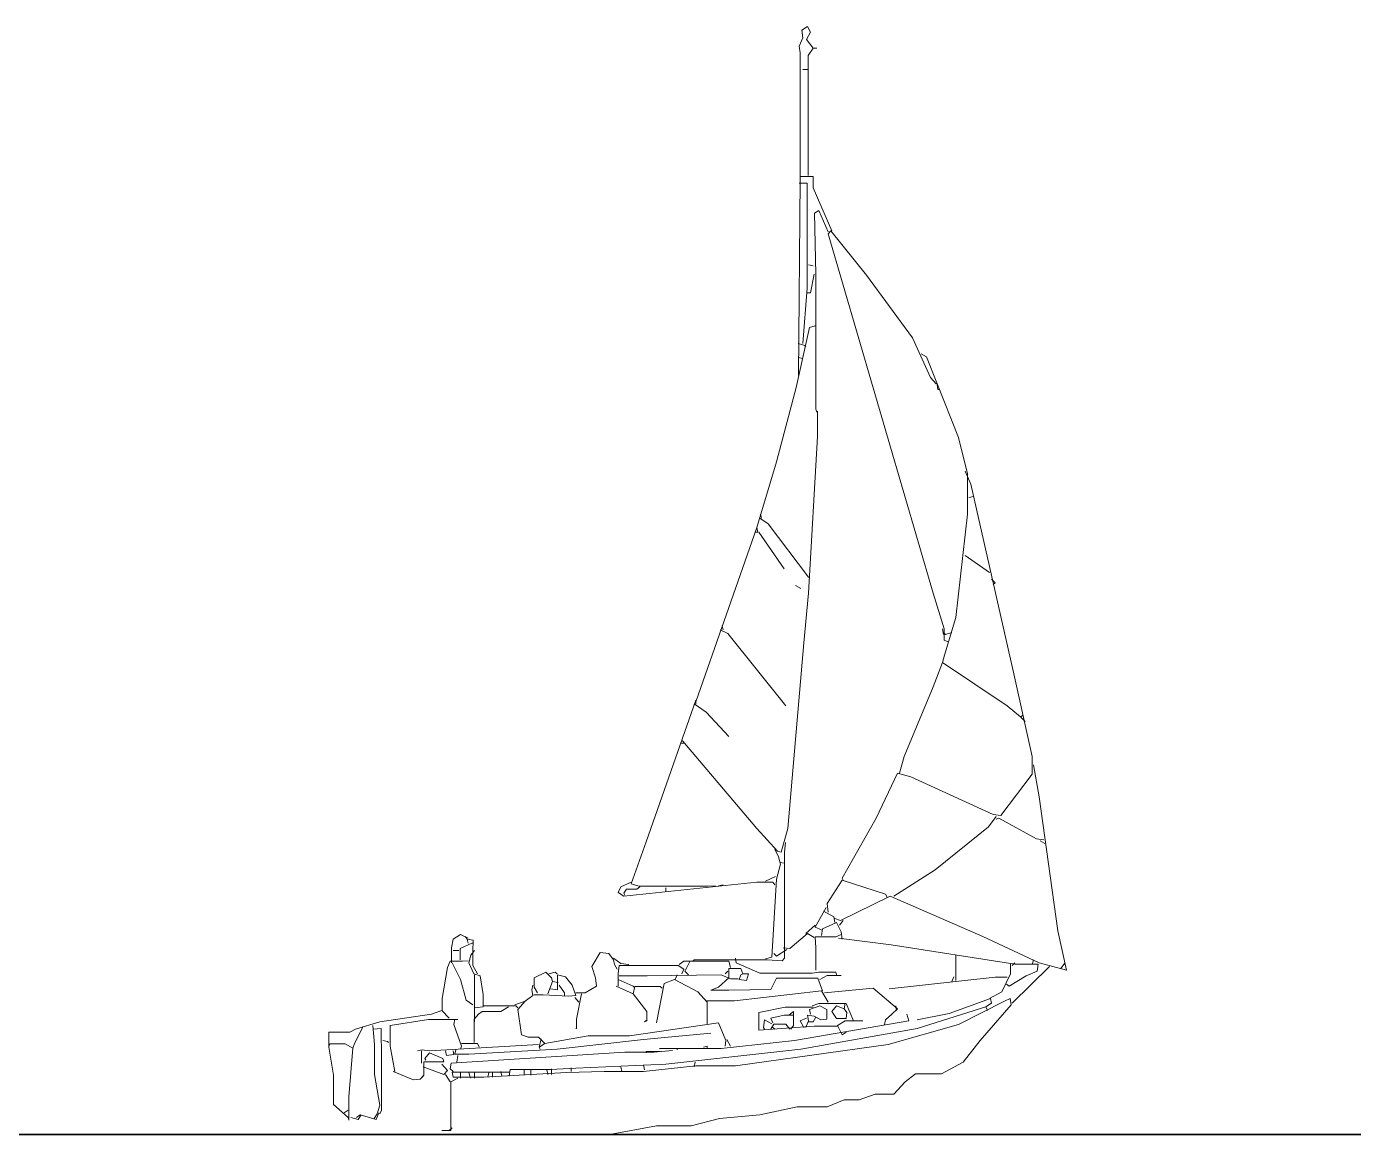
# Model space of a CAD drawing. Header units: millimetres. Extents: x -11119 to 8439, y -3599 to 8618.
# Drawn here: x -7537 to -6405, y 5595 to 6540 of the extents above; entities that cross this region are included whole.
import ezdxf

# ---------------------------------------------------------------- set-up
doc = ezdxf.new("R2010")
doc.units = ezdxf.units.MM
doc.layers.add('a_MUEBLE', color=250, linetype='Continuous', lineweight=5)
doc.layers.add('a_TEXTO', color=7, linetype='Continuous', lineweight=0)

# ---------------------------------------------------------------- blocks, each defined once
blk = doc.blocks.new('ca_nav05')
at = {"layer": 'a_MUEBLE', "linetype": 'Continuous'}
for points in [[(161.2, 647.2), (162.6, 814.4), (162.6, 922.4), (161.6, 928), (164.8, 935.2), (164, 941.6), (168.8, 944.8), (171.2, 940), (168, 933.6), (173.6, 926.4), (176.8, 926.4)], [(173.6, 926.4), (169.2, 920), (169.2, 817.6)], [(164.8, 908), (169.6, 908)], [(162.4, 816.8), (173.6, 816.8), (173.6, 807.2), (189.6, 770.4)], [(161.6, 811.2), (168.4, 811.2), (168.4, 721.6), (164.8, 674.4)], [(186.4, 769.6), (178.4, 788), (174.8, 785.6), (175.8, 733.6), (175.8, 618.4), (176.8, 616)], [(278.4, 640), (273.6, 645.6), (258.4, 679.2), (219.2, 732.8), (188.8, 770.4), (186.4, 768), (276, 461.6), (285.2, 431.2), (285.2, 421.6), (288.8, 420)], [(169.6, 741.6), (173.6, 740.8)], [(174.4, 733.6), (171.2, 717.6), (168, 717.6)], [(175.2, 689.6), (170.4, 688), (159.2, 636.8), (142.4, 573.6), (125.6, 517.6), (126.4, 513.6), (124, 513.6)], [(160.8, 674.4), (166.4, 672.8), (167.2, 672)], [(160.8, 662.4), (164.8, 661.6)], [(265.6, 665.6), (270.4, 663.2), (279.2, 640.8), (280, 635.2), (281.6, 635.2)], [(279.2, 640.8), (297.6, 594.4), (305.2, 563.2), (305.2, 528.8), (295.2, 440.8), (285.6, 408.8), (284, 402.4)], [(177.2, 616.8), (177.2, 595.2), (169.6, 461.6), (165.6, 419.2), (152, 260.8), (146.4, 240.8), (143.2, 241.6), (125.6, 260.8), (62.4, 335.2), (61.6, 336)], [(303.2, 565.6), (308, 554.4), (344.8, 392.8), (360.4, 322.4), (360.4, 307.2), (333.6, 272), (327.2, 272.8), (256.8, 304.8), (245.6, 308), (227.2, 269.6), (198.4, 218.4), (199.2, 216.8)], [(310.4, 544), (306.4, 543.2)], [(128, 525.6), (135.2, 520.8), (169.6, 475.2), (170.4, 475.2)], [(128.8, 528.8), (129.6, 525.6)], [(125.6, 517.6), (73.6, 368.8), (73.6, 367.2)], [(127.2, 513.6), (148.8, 482.4)], [(303.2, 493.6), (324, 479.2)], [(158.4, 468), (163.2, 465.6)], [(325.6, 473.6), (328.8, 470.4), (327.2, 468.8)], [(94.4, 430.4), (100.8, 427.2), (150.4, 365.6)], [(96, 433.6), (96.8, 430.4)], [(284, 431.2), (284.8, 426.4)], [(292, 428), (286.4, 426.4), (285.6, 427.2)], [(247.2, 308), (251.2, 322.4), (276, 381.6), (284, 402.4), (339.2, 365.6), (350.4, 356), (352.8, 357.6)], [(73.6, 370.4), (31.2, 249.6), (18.4, 213.6), (24.8, 211.6), (84, 211.6), (90.4, 212)], [(72, 367.2), (82.4, 360), (101.6, 339.2)], [(350.4, 356), (354.4, 352)], [(60.8, 333.6), (64, 333.6)], [(361.6, 315.2), (366.4, 288), (382.4, 173.6), (389.6, 140), (366.4, 146.4), (318.4, 168.8), (239.2, 203.2), (196.8, 182.4), (192, 184)], [(329.6, 271.2), (323.2, 262.4), (277.6, 225.6), (242.4, 203.2)], [(370.4, 251.2), (364, 252), (332, 269.6), (329.6, 268.8)], [(367.2, 250.4), (371.2, 248)], [(150, 248.8), (149, 240.8), (149, 150.4), (147.2, 148), (134.4, 148.8), (72, 148.8), (71.2, 148)], [(140.8, 243.2), (144, 236.8), (145.6, 230.4), (142.4, 217.6), (138.4, 151.2), (132.8, 149.6)], [(145.6, 232), (148.8, 231.2)], [(18.4, 215.2), (9.6, 211.2), (7.2, 206.4), (12, 203.2), (125.6, 215.2), (139.2, 215.2), (140.8, 212.8)], [(141.6, 220), (132.8, 216)], [(186.4, 189.6), (185.6, 196.8), (198.4, 216.8), (235.2, 204.8), (236.8, 202.4)], [(25.6, 211.2), (23.2, 209.2), (14.4, 209.2), (12, 205.6), (12.8, 204)], [(48, 210.4), (48, 207.2)], [(96.8, 212.8), (92.8, 212)], [(184.8, 193.6), (175.2, 176.8), (180.8, 174.4)], [(182.4, 190.4), (191.2, 185.6), (192, 180.8)], [(199.2, 182.4), (196, 178.4)], [(-134.8, 146.4), (-134.8, 159.2), (-133.6, 166.4), (-127.2, 170.4), (-120.8, 167.2)], [(148, 159.2), (153.6, 158.4), (168.8, 171.2), (174.4, 168)], [(175.2, 178.4), (167.2, 171.2)], [(197.6, 170.4), (192.8, 168.4), (175.2, 168.4), (176, 159.2), (176, 140)], [(180.8, 169.6), (181.6, 175.2), (193.6, 180.8), (197.6, 172.8), (198.4, 166.4)], [(-127.6, 148.8), (-127.6, 158.4), (-117.6, 163.2), (-116.8, 163.2)], [(-123.2, 168.8), (-121.6, 166.4), (-116.4, 165.6), (-116.6, 156), (-116.6, 144), (-112.8, 136.8)], [(-121.6, 166.4), (-120.8, 163.2)], [(195.2, 167.2), (240, 161.6), (345.6, 145.2), (365.6, 145.2), (364.8, 139.2), (355.2, 135.2), (340.8, 126.4), (338.4, 128)], [(-142.8, 105.6), (-142.8, 116), (-138.4, 142.4), (-136, 147.6), (-125.6, 147.6), (-120.8, 148)], [(-133.6, 156.8), (-128.8, 156.8)], [(-115.2, 156.8), (-118.4, 152.8), (-120, 146.4), (-116, 136.8), (-110.4, 135.2), (-108, 119.2), (-108, 108.8), (-115.2, 108)], [(-28.8, 120.8), (-20.8, 120.8), (-11.2, 126.4), (-12, 133.6), (-15.2, 143.2), (-8, 155.2), (-0.8, 154.4), (3.2, 148.8), (4, 144.8), (6.4, 140.8)], [(3.2, 150.4), (9.6, 145.6), (16, 144.8), (16, 144)], [(59.2, 144.8), (63.2, 147.6), (101.6, 147.6), (103.2, 142.4)], [(68.8, 148), (64.8, 140), (64, 140)], [(107.2, 150.4), (108, 146.4), (128, 137.6), (172.8, 137.6), (178.4, 138.4), (192.8, 138.4), (193.6, 136)], [(151.2, 157.6), (142.4, 152), (140, 154.4)], [(295.2, 152.8), (295.2, 132.8), (295.2, 131.2)], [(361.6, 148.8), (360.8, 145.6)], [(-134.4, 146.4), (-127.2, 132), (-122.4, 114.4), (-116.8, 110.4)], [(-115.2, 136), (-115.2, 108.8), (-115.2, 96), (-116, 96)], [(-50.4, 124), (-44.4, 123.2), (-44.4, 136), (-37.6, 134.4), (-32, 127.2), (-28.8, 118.4), (-35.2, 118), (-56.8, 119), (-64.8, 119)], [(-61.6, 120.8), (-64.4, 125.6), (-64.4, 133.6), (-54.4, 138.4), (-49.6, 133.6), (-48.8, 130.4)], [(-52, 136.8), (-46.4, 138.4), (-44.8, 136.8)], [(61.6, 136.8), (63.2, 140.8), (58.4, 144), (8, 144), (7.2, 136.8), (7.2, 126.4)], [(109.6, 132.8), (103.2, 132.8), (95.2, 136), (32, 135.2), (8, 135.2)], [(57.6, 136), (56, 132)], [(64, 139.2), (67.2, 136)], [(181.6, 122.4), (177.6, 133.2), (142.4, 133.2), (137.6, 123.6), (101.6, 123), (86.4, 123), (92.8, 125.6), (101.6, 133.6), (101.6, 141.6), (112, 141.6), (113.6, 136.8)], [(100.8, 139.2), (98.4, 136.8)], [(113.6, 136.8), (118.4, 136.8), (116.8, 131.2), (110.4, 132), (112, 136), (113.6, 136.8)], [(342, 145.6), (342, 136.8), (334.4, 121.6), (324, 116)], [(345.6, 146.4), (343.2, 144)], [(375.2, 143.2), (343.2, 112)], [(388, 145.6), (384.8, 141.6)], [(-65.6, 127.2), (-66.4, 123.2), (-65.6, 118.4), (-72, 113.6), (-80.8, 110.4)], [(-44, 129.6), (-48.8, 130.4), (-52.8, 120)], [(-43.2, 127.2), (-38.4, 120.8), (-38.4, 118.4)], [(32, 97.6), (29.6, 96), (31.6, 96.8), (31.6, 104.8), (20, 120), (5.6, 126.4)], [(7.2, 132), (20, 126.4), (20.8, 125.6)], [(20, 120), (21.6, 126), (43.2, 126), (44.8, 124.8)], [(40, 95.2), (46.4, 128.8), (55.2, 132), (75.2, 121.6), (83.2, 112.8), (83.2, 96), (83.2, 94.4)], [(179.2, 132), (185.6, 135.6), (197.6, 135.6)], [(183.2, 120.8), (224.8, 124.8), (245.6, 107.2), (240.8, 102.4), (235.2, 97.6), (234.4, 93.6)], [(339.2, 134), (328.8, 134), (238.4, 124)], [(293.6, 134.4), (292, 130.4)], [(-85.6, 53.2), (-134.4, 53.2), (-133.6, 48.8), (-107.2, 48.8), (-36.8, 52.8), (-4.8, 53.6), (28.8, 53.6), (73.6, 58.4), (107.2, 58.4), (237.6, 76.8), (297.6, 93.6), (336.8, 113.6), (341.6, 116), (342.4, 110.4), (316, 80), (301.6, 61.6), (283.2, 51.6), (260.8, 51.6), (252, 44.8), (242.4, 34.4), (226.4, 34.4), (212.8, 29.6), (200, 29.6), (185.6, 23.6), (160, 23.6), (128, 16.8), (93.6, 13.6), (69.6, 7.2), (40, 7.2), (0, 0), (-0.8, 0)], [(-72, 113.6), (-78.4, 106.4), (-75.2, 84.8), (-69.6, 82.8), (-60.8, 82.8), (-55.2, 77.6)], [(-29.6, 116.8), (-26.4, 112.8)], [(-24, 120), (-28.4, 98.4), (-28.4, 90.4), (-28.8, 90.4)], [(186.4, 112.8), (180.8, 122.4), (106.4, 114), (82.4, 114)], [(262.4, 97.6), (289.6, 103.2), (324.8, 116), (325.6, 112), (320.8, 108.8), (322.4, 105.6)], [(-136.8, 99.2), (-143.2, 105.6), (-152, 102.4), (-196, 96), (-216.8, 89.6), (-221.6, 87.2), (-239.6, 87.2), (-239.6, 74.4), (-235.6, 50.4), (-235.6, 25.6), (-223.2, 14.4), (-222.4, 12), (-222.4, 16), (-222.4, 32), (-219.2, 73.6), (-225.6, 77.2), (-238.4, 77.2), (-239.2, 76)], [(-86.4, 108.8), (-92.8, 104.8), (-108.8, 104.8), (-112, 102.4), (-115.6, 98.4), (-115.6, 78.4)], [(-107.2, 109.6), (-85.6, 109.6), (-80, 109.6), (-78.4, 108)], [(320.8, 108.8), (262.4, 90.4), (163.2, 72.8), (48, 60), (-28.8, 56.4), (-50.4, 55.4), (-84.8, 55.4), (-85.6, 49.6)], [(42.4, 73.2), (95.2, 73.2), (157.6, 80), (255.2, 96.8), (253.6, 102.4)], [(173.6, 108.4), (149.6, 108.4), (127.2, 104), (127.2, 101.6), (127.2, 88.8), (174.4, 92.4), (194.4, 92.4)], [(152.8, 101.6), (156.8, 104.8), (156.8, 92.8), (154.4, 89.6)], [(167.2, 91.2), (169.6, 96.8), (168.8, 101.6), (174.4, 100.8), (180, 97.6), (185.2, 98.4), (185.2, 106.4), (179.2, 109.6), (170.4, 106.4), (171.2, 102.4)], [(208, 96.8), (201.6, 111.6), (178.4, 111.6), (172.8, 109.6)], [(200.8, 112), (200, 107.2), (193.6, 109.6), (189.6, 104.8), (193.6, 98.8), (201.6, 98.8), (202.4, 104), (200, 107.2)], [(244, 109.6), (244.8, 105.6)], [(-210.4, 92), (-217.6, 77.6), (-219.2, 73.6)], [(-202, 92.8), (-200.6, 76.8), (-200.6, 51.2), (-196, 24.8), (-198.4, 17.6), (-200.8, 13.6)], [(-129.6, 98), (-154.4, 98), (-187.2, 92.8), (-187.2, 75.2), (-183.2, 53.6)], [(-132, 98.4), (-132.8, 93.6), (-126.4, 75.2), (-127.2, 72.8)], [(-60, 74.4), (-55.2, 77.6), (-18.4, 84), (16.8, 84), (92.8, 95.2), (99.2, 80), (98.4, 75.2)], [(138.4, 94.4), (132, 97.6), (131.2, 91.2), (132, 89.6)], [(139.2, 95.2), (137.6, 99.2), (148.8, 101.6), (156.8, 101.6)], [(137.6, 89.6), (140, 94), (150.4, 94), (153.6, 89.6)], [(138.4, 92), (140.8, 89.6)], [(168, 99.2), (162.4, 96.8), (165.6, 91.2)], [(176, 100), (173.6, 96), (169.6, 96)], [(201.6, 87.2), (198.4, 84.8), (194.4, 92.8), (200.8, 96.8), (216, 96.8)], [(-201.6, 89.6), (-194.8, 90.4), (-194.6, 64.8), (-194.6, 20.8), (-196, 17.6)], [(-193.6, 80), (-189.6, 79.2), (-188.8, 78.4)], [(-131.2, 72), (-132, 68.4), (-120, 68.4), (-44.8, 72.8), (28.8, 80.8), (86.4, 86.4)], [(-58.4, 81.6), (-60, 74.4), (-59.2, 72.8)], [(100, 80.8), (103.2, 75.2)], [(-60.8, 76.8), (-153.6, 71.2), (-160, 72), (-164, 71.2)], [(-161.6, 47.2), (-158.4, 50.4), (-158.4, 62), (-141.6, 62), (-142.4, 64.8), (-153.6, 69.6), (-157.6, 64.8), (-156.8, 63.2)], [(-160.4, 71.2), (-160.4, 60.8)], [(-140, 71.2), (-139.2, 67.2), (-132.8, 68), (-133.6, 71.2)], [(53.6, 71.6), (37.6, 70.2), (12.8, 70.2), (-135.2, 60.8), (-136, 56), (-133.6, 53.6)], [(-126.4, 77.6), (-112.8, 77.6), (-111.2, 74.4)], [(43.2, 70.8), (31.2, 70.8), (31.2, 69.6)], [(80.8, 73.2), (57.6, 73.2), (57.6, 72)], [(80, 74.4), (83.2, 75.2), (83.2, 73.6)], [(-143.2, 60), (-138.4, 54.4), (-141.6, 51.2), (-159.2, 57.6)], [(-129.6, 67.2), (-130.4, 61.6)], [(-32.8, 56.8), (-32.8, 53.6)], [(9.6, 57.6), (10.4, 53.6)], [(28.8, 59.2), (29.6, 55.2)], [(72.8, 61.6), (72, 57.6)], [(-184.8, 53.6), (-167.2, 46.4), (-161.6, 47.2), (-159.2, 49.6)], [(-129.6, 48), (-135.6, 44.8), (-135.6, 3.2), (-143.2, 3.2)], [(-140, 51.2), (-136, 44.8)], [(-127.2, 52.8), (-127.2, 48)], [(-120, 52.8), (-119.2, 49.6), (-118.4, 48)], [(-115.2, 52.8), (-115.2, 48)], [(-103.2, 52.8), (-104, 48.8)], [(-100, 52.8), (-100, 48.8)], [(-92.8, 53.6), (-92, 49.6)], [(-72.8, 55.2), (-72.8, 50.4)], [(-67.2, 55.2), (-67.2, 50.4)], [(-53.6, 55.2), (-52.8, 51.2)], [(-49.6, 56), (-49.6, 51.2)], [(-223.2, 20.8), (-226.4, 18.4)], [(-212, 16.8), (-214.4, 12.8), (-220.8, 14.4)], [(-196.8, 18.4), (-199.2, 12.8), (-212.8, 16.8), (-216, 14.4)], [(-134.4, 5.6), (-136.8, 3.2)]]:
    blk.add_lwpolyline(points, dxfattribs=at)

msp = doc.modelspace()

# ---------------------------------------------------------------- linework, layer by layer
at = {"layer": 'a_TEXTO', "color": 253, "lineweight": 35}
msp.add_line((-8716.4, 5595.2), (3997.4, 5595.2), dxfattribs=at)

# ---------------------------------------------------------------- block references
at = {"layer": 'a_MUEBLE'}
msp.add_blockref('ca_nav05', (-7039.4, 5595.2), dxfattribs=at)

doc.saveas('drawing.dxf')
